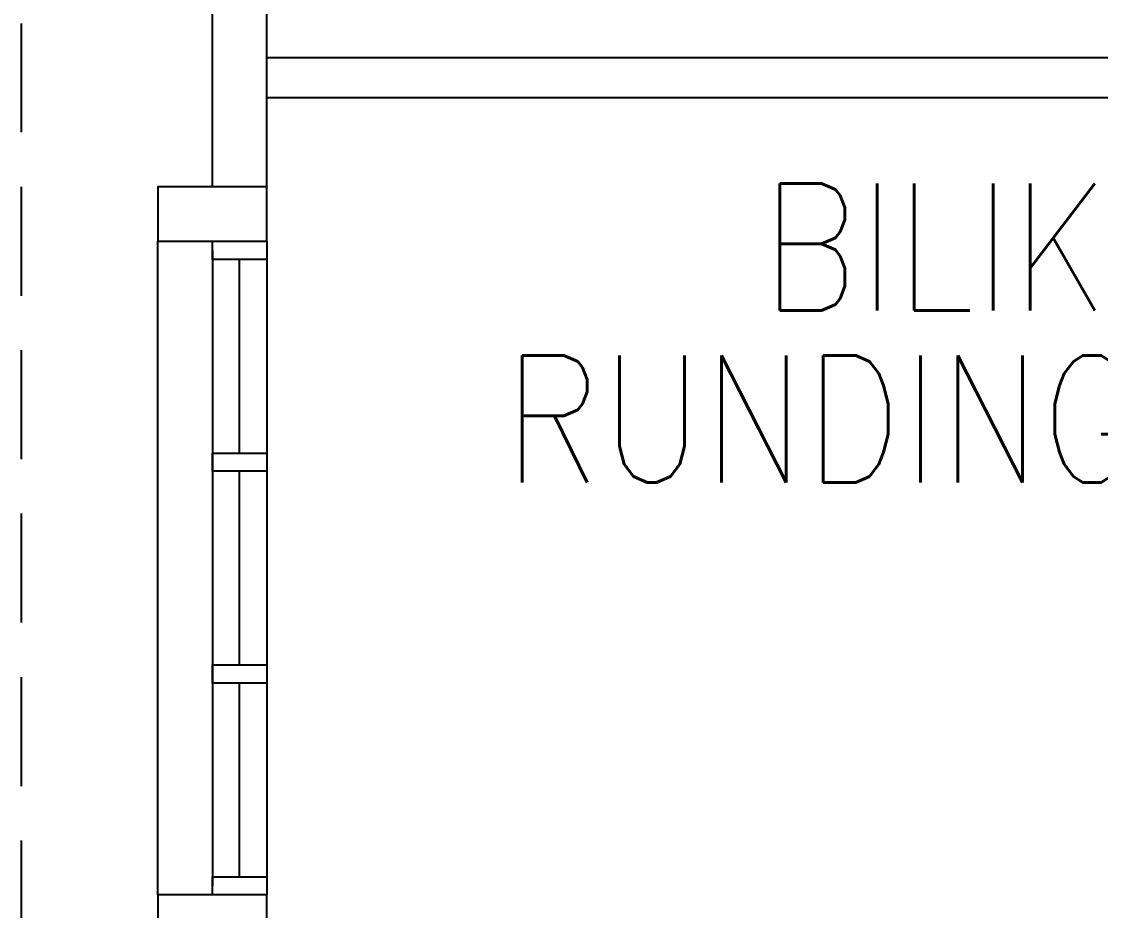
# Model space of a CAD drawing. Header units: inches. Extents: x -86408137 to 595769, y 1041006 to 3160331.
# Drawn here: x 395698 to 398667, y 1066777 to 1069224 of the extents above; entities that cross this region are included whole.
import ezdxf
from ezdxf.enums import TextEntityAlignment as Align

# ---------------------------------------------------------------- set-up
doc = ezdxf.new("R2010")
doc.units = ezdxf.units.IN
doc.header["$MEASUREMENT"] = 0
doc.linetypes.add('HIDDEN', pattern=[0.375, 0.25, -0.125])
for name, color, linetype in [('LW', 2, 'Continuous'), ('partition', 8, 'Continuous'), ('WALL', 1, 'Continuous'), ('WIN', 9, 'Continuous')]:
    doc.layers.add(name, color=color, linetype=linetype)
doc.layers.add('t3', color=8, linetype='Continuous', lineweight=25)
doc.styles.add('LAILA', font='romans.shx', dxfattribs={"width": 0.85, "height": 350})

msp = doc.modelspace()

# ---------------------------------------------------------------- linework, layer by layer
at = {"layer": 'LW', "linetype": 'HIDDEN', "ltscale": 1200}
msp.add_line((395697.7, 1065769.1), (395697.7, 1072369.1), dxfattribs=at)
at = {"layer": 'LW'}
msp.add_line((396072.7, 1066819.1), (396072.7, 1068619.1), dxfattribs=at)
at = {"layer": 'partition'}
for p, q in [((400372.7, 1069124.1), (396372.7, 1069124.1)), ((400372.7, 1069014.1), (396372.7, 1069014.1))]:
    msp.add_line(p, q, dxfattribs=at)
at = {"layer": 'WALL'}
for p, q in [((396372.7, 1068619.1), (396372.7, 1069519.1)), ((396222.7, 1068769.1), (396222.7, 1069369.1))]:
    msp.add_line(p, q, dxfattribs=at)
for points in [[(396372.7, 1068619.1), (396372.7, 1068769.1), (396072.7, 1068769.1), (396072.7, 1068619.1)], [(396372.7, 1066669.1), (396372.7, 1066819.1), (396072.7, 1066819.1), (396072.7, 1066669.1)]]:
    msp.add_lwpolyline(points, close=True, dxfattribs=at)
at = {"layer": 'WIN'}
for p, q in [((396222.7, 1068594.1), (396222.7, 1066844.1)), ((396372.7, 1068619.1), (396372.7, 1066819.1)), ((396297.7, 1068035.7), (396297.7, 1068569.1)), ((396297.7, 1067452.4), (396297.7, 1067985.7)), ((396297.7, 1066869.1), (396297.7, 1067402.4))]:
    msp.add_line(p, q, dxfattribs=at)
for points in [[(396222.7, 1068569.1), (396222.7, 1068619.1), (396372.7, 1068619.1), (396372.7, 1068569.1)], [(396222.7, 1067985.7), (396222.7, 1068035.7), (396372.7, 1068035.7), (396372.7, 1067985.7)], [(396222.7, 1067402.4), (396222.7, 1067452.4), (396372.7, 1067452.4), (396372.7, 1067402.4)], [(396222.7, 1066819.1), (396222.7, 1066869.1), (396372.7, 1066869.1), (396372.7, 1066819.1)]]:
    msp.add_lwpolyline(points, close=True, dxfattribs=at)

# ---------------------------------------------------------------- texts
at = {"layer": 't3', "style": 'LAILA', "width": 0.85}
for s, p in [('BILIK', (397733.6, 1068778.5)), ('RUNDINGAN', (397024.4, 1068304.9))]:
    msp.add_text(s, height=350, dxfattribs=at).set_placement(p, align=Align.TOP_LEFT)

doc.saveas('drawing.dxf')
